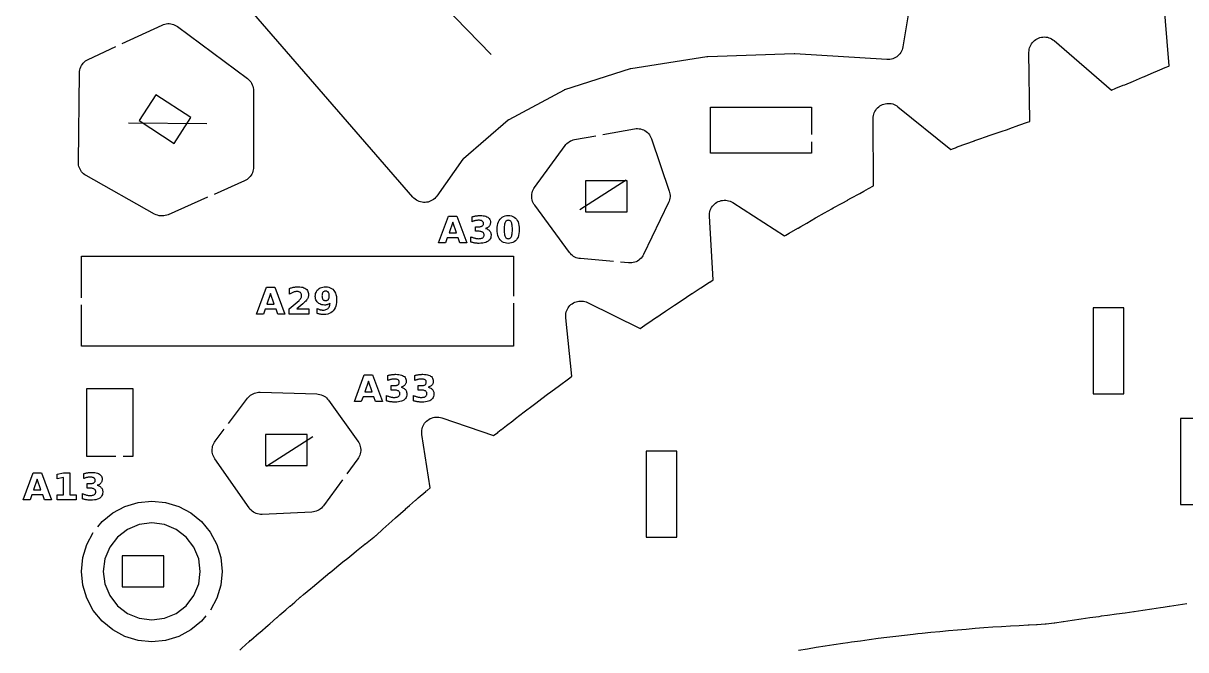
# Model space of a CAD drawing. Header units: millimetres. Extents: x 3 to 297, y 5 to 295.
# Drawn here: x 3.2 to 108.5, y 88.9 to 145.7 of the extents above; entities that cross this region are included whole.
import ezdxf

# ---------------------------------------------------------------- set-up
doc = ezdxf.new("R2010")
doc.units = ezdxf.units.MM
for name, color, linetype in [('CUT', 1, 'CONTINUOUS'), ('ENGRAVE', 5, 'CONTINUOUS'), ('SCORE', 7, 'CONTINUOUS')]:
    doc.layers.add(name, color=color, linetype=linetype)

msp = doc.modelspace()

# ---------------------------------------------------------------- linework, layer by layer
at = {"layer": 'CUT', "color": 1}
for points in [[(83.6662, 148.4837), (82.8636, 143.5411), (82.8358, 143.4108), (82.7948, 143.2821), (82.7414, 143.1581), (82.6761, 143.0399), (82.5995, 142.9286), (82.5123, 142.8255), (82.4155, 142.7313), (82.3098, 142.6472), (82.1965, 142.5738), (82.0764, 142.5118), (81.9509, 142.462), (81.8211, 142.4247), (81.6883, 142.4003), (81.5537, 142.389), (81.4205, 142.391), (73.0892, 142.9255), (73.0287, 142.9264), (65.1838, 142.6522), (65.1101, 142.6452), (58.2068, 141.56), (58.1868, 141.5561), (58.1672, 141.5507), (52.2027, 139.6538), (52.1792, 139.6451), (52.1567, 139.6343), (47.1481, 136.9338), (47.1233, 136.9187), (47.1004, 136.901), (43.0404, 133.4), (43.0174, 133.3777), (42.9973, 133.3527), (40.6206, 130.0171), (40.5361, 129.9102), (40.4399, 129.811), (40.3343, 129.722), (40.2203, 129.644), (40.099, 129.5778), (39.9717, 129.5241), (39.8396, 129.4835), (39.7041, 129.4564), (39.5666, 129.4429), (39.4285, 129.4434), (39.2911, 129.4577), (39.1558, 129.4857), (39.024, 129.5272), (38.897, 129.5816), (38.7761, 129.6486), (38.6626, 129.7273), (38.5575, 129.817), (38.4633, 129.9155), (21.8843, 149.0782)], [(22.7717, 88.8544), (22.9366, 89.0098), (22.945, 89.0177), (22.9533, 89.0253), (22.9616, 89.033), (23.6382, 89.6493), (23.6451, 89.6556), (23.7313, 89.733), (23.7444, 89.7446), (23.7572, 89.7558), (23.7702, 89.767), (24.5465, 90.4286), (24.5513, 90.4327), (24.5723, 90.4504), (24.5808, 90.4577), (25.3425, 91.1249), (25.3508, 91.1321), (25.4864, 91.2489), (26.1475, 91.8287), (26.1507, 91.8315), (26.4063, 92.0542), (26.4091, 92.0566), (26.9495, 92.5249), (27.3247, 92.851), (27.3315, 92.8568), (27.7512, 93.2167), (28.2586, 93.6517), (28.2649, 93.6571), (28.5511, 93.8994), (29.2037, 94.4524), (29.2095, 94.4574), (29.3515, 94.5763), (30.1433, 95.2398), (30.1515, 95.2466), (30.9503, 95.9053), (30.9524, 95.907), (31.1325, 96.0549), (31.1363, 96.0581), (31.7522, 96.5601), (32.112, 96.8535), (32.1179, 96.8583), (32.5521, 97.2084), (33.1059, 97.6542), (33.1114, 97.6586), (33.3532, 97.8512), (34.1113, 98.4548), (34.1161, 98.4587), (34.152, 98.487), (34.1538, 98.4884), (34.9346, 99.1022), (34.9462, 99.1116), (34.9577, 99.1211), (34.9691, 99.1307), (35.1062, 99.2497), (35.1111, 99.254), (35.1159, 99.2583), (35.1208, 99.2627), (35.7463, 99.8295), (35.7498, 99.8327), (35.9956, 100.0539), (35.9978, 100.0558), (36.5451, 100.5462), (36.5502, 100.5507), (36.8923, 100.8541), (36.8947, 100.8562), (37.3477, 101.2562), (37.3505, 101.2586), (37.8, 101.6532), (37.8038, 101.6565), (38.1484, 101.9567), (38.7115, 102.4497), (38.7195, 102.4566), (38.9491, 102.6544), (39.6384, 103.2505), (39.6459, 103.2569), (39.7497, 103.3453), (40.0134, 103.5706), (39.28, 108.4051), (39.2666, 108.5367), (39.266, 108.6709), (39.2786, 108.8045), (39.3041, 108.9363), (39.3423, 109.0649), (39.3929, 109.1892), (39.4553, 109.308), (39.529, 109.4201), (39.6133, 109.5245), (39.7074, 109.6202), (39.8104, 109.7063), (39.9212, 109.7819), (40.039, 109.8464), (40.1624, 109.899), (40.2903, 109.9394), (40.4216, 109.9671), (40.555, 109.9819), (40.6892, 109.9837), (40.8229, 109.9723), (40.9549, 109.948), (41.0821, 109.9114), (45.7785, 108.3088), (46.1484, 108.6013), (46.1537, 108.6055), (46.4759, 108.8576), (46.4778, 108.8591), (46.9489, 109.2264), (46.9541, 109.2305), (47.508, 109.658), (47.5099, 109.6594), (47.7539, 109.8471), (48.5471, 110.4566), (48.5495, 110.4584), (49.3494, 111.0702), (49.3546, 111.0742), (49.5981, 111.2585), (49.5999, 111.2599), (50.1498, 111.6747), (50.1551, 111.6786), (50.6633, 112.0581), (50.6661, 112.0602), (50.9504, 112.2713), (50.9555, 112.2751), (51.7477, 112.8577), (51.7516, 112.8605), (52.5547, 113.4466), (52.5558, 113.4474), (52.8443, 113.6575), (52.8487, 113.6607), (52.881, 113.684), (52.3157, 118.9911), (52.3081, 119.1224), (52.3133, 119.2556), (52.3315, 119.3877), (52.3623, 119.5175), (52.4056, 119.6436), (52.4609, 119.765), (52.5276, 119.8804), (52.6053, 119.9888), (52.6931, 120.0892), (52.7902, 120.1806), (52.8956, 120.2622), (53.0085, 120.3332), (53.1278, 120.3929), (53.2522, 120.4407), (53.3807, 120.4763), (53.5121, 120.4993), (53.6451, 120.5095), (53.7784, 120.5067), (53.9108, 120.491), (54.0411, 120.4626), (54.168, 120.4217), (54.2887, 120.3694), (59.0635, 118.0191), (59.6989, 118.4597), (59.7017, 118.4617), (59.7524, 118.4966), (59.7577, 118.5003), (60.5522, 119.0426), (60.558, 119.0465), (60.8761, 119.2612), (60.8776, 119.2622), (61.3558, 119.5841), (61.3582, 119.5857), (62.067, 120.0605), (62.0698, 120.0624), (62.1577, 120.121), (62.9535, 120.6518), (62.9586, 120.6552), (63.2721, 120.8623), (63.7531, 121.1797), (63.7589, 121.1835), (64.493, 121.6625), (64.5548, 121.7027), (64.5592, 121.7056), (65.3555, 122.2201), (65.3595, 122.2226), (65.6834, 122.4303), (65.3367, 128.1893), (65.3354, 128.325), (65.3477, 128.4621), (65.3738, 128.5973), (65.4131, 128.7291), (65.4655, 128.8564), (65.5304, 128.9778), (65.607, 129.0921), (65.6947, 129.1981), (65.7925, 129.2949), (65.8996, 129.3814), (66.0147, 129.4568), (66.1368, 129.5203), (66.2646, 129.5713), (66.3969, 129.6092), (66.5323, 129.6337), (66.6695, 129.6446), (66.8071, 129.6417), (66.9437, 129.625), (67.078, 129.5948), (67.2086, 129.5514), (67.3341, 129.495), (67.4518, 129.4274), (72.1494, 126.4046), (72.2488, 126.4635), (72.2505, 126.4645), (72.557, 126.6457), (72.5621, 126.6486), (73.3572, 127.1138), (73.3623, 127.1168), (73.6163, 127.2639), (73.6182, 127.2649), (74.1592, 127.5771), (74.1627, 127.5791), (74.9599, 128.0359), (74.9628, 128.0375), (75.0099, 128.0643), (75.0115, 128.0652), (75.7583, 128.4893), (75.7632, 128.4921), (76.4256, 128.8646), (76.427, 128.8654), (76.5605, 128.9403), (76.5634, 128.9419), (77.3602, 129.3862), (77.3636, 129.3881), (77.8635, 129.6649), (77.8649, 129.6656), (78.1583, 129.8277), (78.164, 129.8308), (78.959, 130.2648), (78.9643, 130.2677), (79.33, 130.4652), (79.3315, 130.466), (79.7613, 130.6975), (79.7646, 130.6992), (80.2062, 130.9355), (80.1773, 137.0457), (80.1832, 137.1785), (80.2023, 137.3119), (80.2344, 137.4428), (80.2791, 137.5699), (80.3361, 137.692), (80.4047, 137.808), (80.4844, 137.9167), (80.5743, 138.017), (80.6737, 138.1081), (80.7814, 138.189), (80.8966, 138.259), (81.018, 138.3174), (81.1446, 138.3636), (81.2751, 138.3972), (81.4083, 138.4179), (81.5429, 138.4254), (81.6775, 138.4197), (81.8109, 138.4009), (81.9419, 138.3691), (82.0691, 138.3246), (82.1913, 138.2679), (82.3075, 138.1995), (82.4148, 138.1212), (87.2012, 134.2553), (87.7723, 134.4644), (87.7865, 134.4696), (87.7887, 134.4704), (88.5719, 134.757), (88.5743, 134.7578), (89.3585, 135.043), (89.3695, 135.047), (89.3805, 135.0509), (89.3916, 135.0547), (90.0199, 135.2709), (90.1739, 135.3238), (90.1757, 135.3244), (90.9725, 135.5971), (91.7701, 135.8724), (92.3341, 136.0698), (92.5714, 136.1535), (93.3702, 136.4377), (94.1698, 136.7255), (94.3565, 136.7935), (94.2946, 143.0574), (94.3, 143.1923), (94.3191, 143.3279), (94.3515, 143.461), (94.3971, 143.5901), (94.4552, 143.7141), (94.5254, 143.8317), (94.6069, 143.9418), (94.699, 144.0431), (94.8007, 144.1348), (94.911, 144.216), (95.0289, 144.2858), (95.153, 144.3435), (95.2824, 144.3885), (95.4155, 144.4205), (95.5512, 144.4391), (95.6881, 144.444), (95.8247, 144.4354), (95.9599, 144.4132), (96.0921, 144.3776), (96.2202, 144.3291), (96.3428, 144.2681), (96.4587, 144.1952), (96.5653, 144.1123), (101.7685, 139.6323), (102.1665, 139.7927), (102.8442, 140.0693), (102.9662, 140.1191), (103.7656, 140.4492), (104.5692, 140.7854), (104.7672, 140.8686), (105.3645, 141.1203), (106.1673, 141.4636), (106.6423, 141.6681), (106.9642, 141.8073), (106.9955, 141.821), (106.4929, 148.1096)], [(12.1306, 143.8508), (15.7314, 145.5251), (15.8541, 145.575), (15.9829, 145.6133), (16.1147, 145.6388), (16.2485, 145.6513), (16.3828, 145.6507), (16.5164, 145.637), (16.648, 145.6103), (16.7764, 145.5709), (16.9004, 145.5192), (17.0187, 145.4557), (17.1287, 145.3819), (23.4679, 140.6663), (23.576, 140.5769), (23.6756, 140.4754), (23.7642, 140.3641), (23.8408, 140.2443), (23.9047, 140.1172), (23.9551, 139.9842), (23.9915, 139.8468), (24.0134, 139.7062), (24.0207, 139.5662), (24.0207, 132.6549), (24.0144, 132.5247), (23.9954, 132.394), (23.964, 132.2657), (23.9204, 132.141), (23.865, 132.021), (23.7984, 131.9069), (23.7211, 131.7998), (23.634, 131.7005), (23.5376, 131.6101), (23.4331, 131.5294), (23.3213, 131.459), (23.2049, 131.4005), (20.4409, 130.1745)], [(19.8468, 129.9109), (16.2883, 128.3325), (16.1574, 128.2823), (16.0203, 128.2455), (15.88, 128.223), (15.7382, 128.215), (15.5963, 128.2218), (15.4559, 128.2431), (15.3184, 128.2789), (15.1853, 128.3286), (15.0599, 128.3909), (8.8446, 131.8885), (8.7328, 131.9588), (8.627, 132.0407), (8.5296, 132.1325), (8.4416, 132.2334), (8.3638, 132.3423), (8.297, 132.4582), (8.2418, 132.5801), (8.1987, 132.7068), (8.1681, 132.8371), (8.1503, 132.9698), (8.1456, 133.1017), (8.2492, 141.1884), (8.258, 141.3265), (8.2812, 141.4648), (8.3183, 141.6001), (8.369, 141.7309), (8.4328, 141.8559), (8.509, 141.9737), (8.5968, 142.0831), (8.6953, 142.183), (8.8035, 142.2723), (8.9202, 142.3502), (9.0425, 142.4148), (11.5412, 143.5767)], [(74.575, 134.95), (74.575, 133.925), (65.425, 133.925), (65.425, 138.075), (74.575, 138.075), (74.575, 135.6)], [(55.6691, 135.6011), (58.5448, 136.1203), (58.6815, 136.1379), (58.8211, 136.1415), (58.9604, 136.131), (59.0979, 136.1064), (59.2322, 136.0679), (59.3619, 136.0161), (59.4857, 135.9513), (59.6023, 135.8743), (59.7105, 135.7859), (59.8091, 135.687), (59.8972, 135.5786), (59.9738, 135.4617), (60.0382, 135.3378), (60.089, 135.2097), (61.6933, 130.4718), (61.7293, 130.3458), (61.7533, 130.215), (61.7645, 130.0826), (61.7629, 129.9497), (61.7485, 129.8176), (61.7214, 129.6874), (61.6819, 129.5606), (61.631, 129.4397), (59.375, 124.7339), (59.3096, 124.6136), (59.2314, 124.4989), (59.142, 124.3926), (59.0424, 124.296), (58.9335, 124.2098), (58.8165, 124.1351), (58.6925, 124.0726), (58.5629, 124.0229), (58.4289, 123.9865), (58.292, 123.9638), (58.1534, 123.955), (58.0166, 123.9602), (57.2862, 124.0248)], [(56.6388, 124.0822), (53.6381, 124.3478), (53.5114, 124.365), (53.3853, 124.3945), (53.2624, 124.4357), (53.144, 124.4884), (53.0311, 124.5519), (52.9247, 124.6258), (52.8256, 124.7093), (52.7349, 124.8019), (52.6544, 124.9011), (49.501, 129.1885), (49.4283, 129.2983), (49.3656, 129.4162), (49.3147, 129.5396), (49.276, 129.6674), (49.2498, 129.7983), (49.2365, 129.9311), (49.2361, 130.0646), (49.2487, 130.1975), (49.2741, 130.3286), (49.3121, 130.4566), (49.3623, 130.5803), (49.4243, 130.6985), (49.4965, 130.8087), (52.25, 134.5971), (52.331, 134.6981), (52.4225, 134.7921), (52.5226, 134.877), (52.6303, 134.952), (52.7446, 135.0163), (52.8646, 135.0695), (52.9891, 135.111), (53.1152, 135.1401), (55.0294, 135.4857)], [(8.425, 120.8), (8.425, 124.575), (47.575, 124.575), (47.575, 120.95)], [(47.575, 120.3), (47.575, 116.425), (8.425, 116.425), (8.425, 120.15)], [(11.55, 106.425), (8.925, 106.425), (8.925, 112.575), (13.075, 112.575), (13.075, 106.425), (12.2, 106.425)], [(21.7551, 109.4126), (23.4779, 111.6919), (23.5606, 111.7911), (23.6537, 111.8833), (23.7551, 111.9662), (23.8639, 112.0391), (23.9792, 112.1013), (24.0999, 112.1522), (24.2249, 112.1915), (24.353, 112.2186), (24.4832, 112.2335), (24.6123, 112.2358), (29.7495, 112.0848), (29.8876, 112.0736), (30.0257, 112.0481), (30.1606, 112.0086), (30.2907, 111.9556), (30.4147, 111.8895), (30.5313, 111.8112), (30.6393, 111.7213), (30.7376, 111.621), (30.8239, 111.5126), (33.4808, 107.8026), (33.5518, 107.6927), (33.6127, 107.5749), (33.6619, 107.4517), (33.699, 107.3244), (33.7237, 107.1941), (33.7357, 107.062), (33.735, 106.9294), (33.7215, 106.7974), (33.6953, 106.6674), (33.6567, 106.5405), (33.6061, 106.4179), (33.5439, 106.3008), (33.4717, 106.1917), (32.4749, 104.8329)], [(32.0904, 104.3088), (30.3533, 101.9408), (30.2687, 101.8367), (30.1729, 101.7401), (30.068, 101.6535), (29.9551, 101.5776), (29.8353, 101.5133), (29.7097, 101.4611), (29.5795, 101.4216), (29.4461, 101.3952), (29.3126, 101.3822), (24.8033, 101.1687), (24.6664, 101.1691), (24.5283, 101.1836), (24.3924, 101.2118), (24.26, 101.2537), (24.1325, 101.3087), (24.0112, 101.3762), (23.8974, 101.4557), (23.7921, 101.5462), (23.6965, 101.6469), (23.6127, 101.7552), (20.5164, 106.2039), (20.4469, 106.3148), (20.3876, 106.4336), (20.34, 106.5575), (20.3046, 106.6854), (20.2817, 106.8161), (20.2715, 106.9485), (20.2741, 107.0812), (20.2895, 107.213), (20.3175, 107.3427), (20.3579, 107.4691), (20.4103, 107.5911), (20.4742, 107.7074), (20.548, 107.8155), (21.3632, 108.8941)], [(9.898, 100.028), (10.2919, 100.5081), (11.258, 101.3009), (12.3603, 101.8901), (13.5562, 102.2529), (14.8, 102.3754), (16.0438, 102.2529), (17.2397, 101.8901), (18.342, 101.3009), (19.3081, 100.5081), (20.1009, 99.542), (20.6901, 98.4397), (21.0529, 97.2438), (21.1754, 96), (21.0529, 94.7562), (20.6901, 93.5603), (20.1125, 92.4797)], [(19.7042, 91.9746), (19.3081, 91.4919), (18.342, 90.6991), (17.2397, 90.1099), (16.0438, 89.7471), (14.8, 89.6246), (13.5562, 89.7471), (12.3603, 90.1099), (11.258, 90.6991), (10.2919, 91.4919), (9.4991, 92.458), (8.9099, 93.5603), (8.5471, 94.7562), (8.4246, 96), (8.5471, 97.2438), (8.9099, 98.4397), (9.4891, 99.5233)], [(108.6119, 93.0693), (107.8143, 92.9419), (107.0215, 92.8137), (107.0116, 92.8121), (106.4517, 92.7259), (106.2196, 92.6901), (106.2111, 92.6888), (105.4123, 92.5711), (104.6121, 92.4523), (103.8201, 92.3341), (103.8107, 92.3327), (103.0204, 92.2205), (103.0101, 92.2191), (102.2143, 92.1124), (101.4119, 92.0022), (101.4102, 92.0019), (100.8497, 91.9257), (100.6105, 91.8932), (99.8193, 91.7857), (99.8096, 91.7844), (99.018, 91.664), (98.2144, 91.5377), (98.2115, 91.5372), (97.4228, 91.4149), (97.415, 91.4137), (97.4071, 91.4125), (97.3992, 91.4114), (96.6457, 91.3037), (96.6214, 91.3005), (96.597, 91.2974), (96.5726, 91.2946), (95.843, 91.2175), (95.8187, 91.2152), (95.7943, 91.2131), (95.7699, 91.2112), (95.0242, 91.1599), (95.011, 91.159), (94.9978, 91.1582), (94.9846, 91.1575), (94.3223, 91.1251), (94.2086, 91.1195), (93.4089, 91.0774), (92.611, 91.0323), (91.81, 90.983), (91.0146, 90.9308), (90.2119, 90.8722), (89.4109, 90.8098), (88.6112, 90.7444), (87.8123, 90.676), (87.0131, 90.604), (86.2121, 90.5279), (85.4124, 90.4488), (84.6126, 90.3667), (84.2253, 90.3254), (83.8129, 90.2815), (83.015, 90.1935), (82.2166, 90.1012), (81.4169, 90.004), (80.6162, 89.9018), (79.815, 89.7953), (79.0153, 89.6859), (78.2158, 89.5734), (77.8871, 89.5258), (77.4173, 89.4576), (76.6161, 89.3374), (75.8164, 89.2143), (75.0167, 89.088), (74.2176, 88.9587), (73.4179, 88.8258)]]:
    msp.add_lwpolyline(points, dxfattribs=at)
for points in [[(15.1766, 139.2043), (13.6506, 136.8686), (16.8234, 134.7957), (18.3494, 137.1314), (15.1766, 139.2043)], [(57.895, 128.605), (57.895, 131.395), (54.105, 131.395), (54.105, 128.605), (57.895, 128.605)], [(100.105, 119.895), (100.105, 112.105), (102.895, 112.105), (102.895, 119.895), (100.105, 119.895)], [(108.0364, 109.847), (108.0364, 102.057), (110.8264, 102.057), (110.8264, 109.847), (108.0364, 109.847)], [(25.105, 108.395), (25.105, 105.605), (28.895, 105.605), (28.895, 108.395), (25.105, 108.395)], [(59.605, 106.895), (59.605, 99.105), (62.395, 99.105), (62.395, 106.895), (59.605, 106.895)], [(15.895, 94.605), (15.895, 97.395), (12.105, 97.395), (12.105, 94.605), (15.895, 94.605)]]:
    msp.add_lwpolyline(points, close=True, dxfattribs=at)
at = {"layer": 'ENGRAVE', "color": 5}
for points in [[(40.7968, 125.781), (41.6969, 128.211), (42.444, 128.211), (43.344, 125.781), (42.7141, 125.781), (42.5612, 126.2237), (41.5813, 126.2237), (41.4267, 125.781), (40.7968, 125.781)], [(41.7376, 126.6745), (42.4033, 126.6745), (42.0712, 127.6413), (41.7376, 126.6745)], [(45.125, 127.0675), (45.1971, 127.0385), (45.2626, 127.0043), (45.3216, 126.965), (45.374, 126.9204), (45.4199, 126.8707), (45.4589, 126.8159), (45.4909, 126.7565), (45.5157, 126.6922), (45.5335, 126.6233), (45.5441, 126.5496), (45.5477, 126.4711), (45.54, 126.3555), (45.5169, 126.2495), (45.4785, 126.1531), (45.4247, 126.0664), (45.3555, 125.9893), (45.271, 125.9218), (45.1717, 125.8643), (45.0583, 125.8173), (44.9308, 125.7808), (44.7892, 125.7547), (44.6335, 125.739), (44.4637, 125.7338), (44.4013, 125.7346), (44.3388, 125.7371), (44.2763, 125.7413), (44.2138, 125.7472), (44.1512, 125.7547), (44.0885, 125.7639), (44.026, 125.7748), (43.9637, 125.7873), (43.9016, 125.8015), (43.8397, 125.8174), (43.778, 125.835), (43.7166, 125.8542), (43.7166, 126.3376), (43.7751, 126.3095), (43.8335, 126.2838), (43.8918, 126.2605), (43.9499, 126.2396), (44.0079, 126.2211), (44.0657, 126.205), (44.1234, 126.1913), (44.1807, 126.1801), (44.2377, 126.1714), (44.2943, 126.1652), (44.3507, 126.1615), (44.4067, 126.1602), (44.4865, 126.1626), (44.5598, 126.1698), (44.6267, 126.1818), (44.687, 126.1986), (44.7409, 126.2201), (44.7884, 126.2465), (44.8289, 126.2773), (44.8621, 126.3123), (44.8879, 126.3515), (44.9063, 126.3948), (44.9174, 126.4423), (44.921, 126.4939), (44.9173, 126.547), (44.9059, 126.5956), (44.8871, 126.6398), (44.8606, 126.6794), (44.8267, 126.7146), (44.7851, 126.7454), (44.7362, 126.7715), (44.6802, 126.7928), (44.6169, 126.8094), (44.5464, 126.8213), (44.4688, 126.8284), (44.3839, 126.8308), (44.1333, 126.8308), (44.1333, 127.2344), (44.397, 127.2344), (44.4723, 127.2365), (44.5409, 127.2427), (44.6028, 127.253), (44.6581, 127.2674), (44.7067, 127.2859), (44.7485, 127.3085), (44.7838, 127.3353), (44.8127, 127.3665), (44.8352, 127.4019), (44.8512, 127.4416), (44.8609, 127.4856), (44.8641, 127.5339), (44.861, 127.5788), (44.8516, 127.6202), (44.836, 127.658), (44.8142, 127.6923), (44.7861, 127.7231), (44.7518, 127.7504), (44.7118, 127.7738), (44.6666, 127.7929), (44.6163, 127.8078), (44.5608, 127.8184), (44.5002, 127.8248), (44.4344, 127.8269), (44.3838, 127.8259), (44.3331, 127.8231), (44.2822, 127.8183), (44.2311, 127.8117), (44.1799, 127.8032), (44.1284, 127.7927), (44.0769, 127.7804), (44.0255, 127.7663), (43.9742, 127.7504), (43.923, 127.7327), (43.8718, 127.7131), (43.8208, 127.6918), (43.8208, 128.1508), (43.8825, 128.1674), (43.9441, 128.1826), (44.0055, 128.1964), (44.0667, 128.2087), (44.1278, 128.2195), (44.1886, 128.2289), (44.2492, 128.2369), (44.3094, 128.2434), (44.3693, 128.2484), (44.4288, 128.2521), (44.4879, 128.2542), (44.5467, 128.255), (44.698, 128.2506), (44.836, 128.2377), (44.9607, 128.2161), (45.0722, 128.1859), (45.1705, 128.147), (45.2555, 128.0995), (45.3274, 128.0433), (45.3862, 127.9784), (45.4319, 127.9048), (45.4646, 127.8225), (45.4842, 127.7314), (45.4907, 127.6316), (45.4876, 127.5627), (45.4782, 127.498), (45.4626, 127.4377), (45.4408, 127.3817), (45.4127, 127.3299), (45.3784, 127.2825), (45.338, 127.2394), (45.2916, 127.2008), (45.2392, 127.1667), (45.1809, 127.1371), (45.1166, 127.1119), (45.0464, 127.0912), (45.125, 127.0675)], [(48.041, 126.4587), (47.9904, 126.3111), (47.9253, 126.1787), (47.8457, 126.0618), (47.7529, 125.9615), (47.6479, 125.8796), (47.5308, 125.8158), (47.4016, 125.7702), (47.2602, 125.7429), (47.1068, 125.7338), (46.9528, 125.7429), (46.8111, 125.7702), (46.6816, 125.8158), (46.5643, 125.8796), (46.4591, 125.9615), (46.3662, 126.0618), (46.2867, 126.1787), (46.2216, 126.3111), (46.1709, 126.4587), (46.1347, 126.6217), (46.113, 126.7999), (46.1058, 126.9936), (46.113, 127.1877), (46.1347, 127.3664), (46.1709, 127.5297), (46.2216, 127.6775), (46.2867, 127.81), (46.3662, 127.927), (46.4591, 128.0272), (46.5643, 128.1092), (46.6816, 128.173), (46.8111, 128.2185), (46.9528, 128.2458), (47.1068, 128.255), (47.2602, 128.2458), (47.4016, 128.2185), (47.5308, 128.173), (47.6479, 128.1092), (47.7529, 128.0272), (47.8457, 127.927), (47.9253, 127.81), (47.9904, 127.6775), (48.041, 127.5297), (48.0772, 127.3664), (48.0989, 127.1877), (48.1061, 126.9936), (48.0989, 126.7999), (48.0772, 126.6217), (48.041, 126.4587)], [(47.4581, 127.3868), (47.4415, 127.4864), (47.4202, 127.5709), (47.3941, 127.6405), (47.3623, 127.6975), (47.3242, 127.7441), (47.2795, 127.7803), (47.2284, 127.8062), (47.1708, 127.8217), (47.1068, 127.8269), (47.0427, 127.8217), (46.9851, 127.8062), (46.9339, 127.7803), (46.8891, 127.7441), (46.8507, 127.6975), (46.8187, 127.6405), (46.7923, 127.5709), (46.7708, 127.4864), (46.754, 127.3868), (46.742, 127.2723), (46.7348, 127.1429), (46.7324, 126.9984), (46.7348, 126.8525), (46.742, 126.7216), (46.754, 126.6058), (46.7708, 126.5051), (46.7923, 126.4195), (46.8187, 126.349), (46.8507, 126.2913), (46.8891, 126.2441), (46.9339, 126.2074), (46.9851, 126.1812), (47.0427, 126.1655), (47.1068, 126.1602), (47.1704, 126.1655), (47.2276, 126.1812), (47.2785, 126.2074), (47.3231, 126.2441), (47.3613, 126.2913), (47.3932, 126.349), (47.4196, 126.4195), (47.4412, 126.5051), (47.4579, 126.6058), (47.4699, 126.7216), (47.4771, 126.8525), (47.4795, 126.9984), (47.4771, 127.1429), (47.47, 127.2723), (47.4581, 127.3868)], [(24.2987, 119.325), (25.1988, 121.755), (25.9459, 121.755), (26.8459, 119.325), (26.216, 119.325), (26.0631, 119.7677), (25.0832, 119.7677), (24.9286, 119.325), (24.2987, 119.325)], [(25.2395, 120.2186), (25.9052, 120.2186), (25.5731, 121.1854), (25.2395, 120.2186)], [(29.0252, 119.325), (27.2592, 119.325), (27.2592, 119.7856), (28.1463, 120.5685), (28.1841, 120.6042), (28.2186, 120.6396), (28.2496, 120.6747), (28.2772, 120.7095), (28.3013, 120.7441), (28.322, 120.7785), (28.3394, 120.8129), (28.3537, 120.8477), (28.3648, 120.883), (28.3727, 120.9188), (28.3774, 120.955), (28.379, 120.9917), (28.3758, 121.0468), (28.3663, 121.0982), (28.3503, 121.1459), (28.328, 121.1899), (28.2993, 121.2302), (28.2643, 121.2667), (28.2239, 121.2986), (28.1794, 121.3246), (28.1306, 121.3449), (28.0776, 121.3593), (28.0205, 121.368), (27.9591, 121.3709), (27.9095, 121.3692), (27.8584, 121.3639), (27.8057, 121.3552), (27.7515, 121.343), (27.6957, 121.3274), (27.6384, 121.3082), (27.5797, 121.2857), (27.5196, 121.2597), (27.4582, 121.2303), (27.3954, 121.1976), (27.3312, 121.1614), (27.2657, 121.1219), (27.2657, 121.6557), (27.3361, 121.6781), (27.4062, 121.6987), (27.4761, 121.7174), (27.5457, 121.7342), (27.615, 121.7492), (27.684, 121.7623), (27.7527, 121.7735), (27.8209, 121.7827), (27.8887, 121.7898), (27.956, 121.7949), (28.0229, 121.7979), (28.0893, 121.799), (28.2293, 121.7936), (28.3585, 121.7776), (28.4769, 121.7509), (28.5844, 121.7136), (28.6812, 121.6656), (28.7672, 121.6069), (28.841, 121.5387), (28.9015, 121.462), (28.9485, 121.377), (28.982, 121.2836), (29.0022, 121.1817), (29.0089, 121.0714), (29.006, 121.006), (28.9975, 120.942), (28.9833, 120.8796), (28.9633, 120.8186), (28.9377, 120.7591), (28.9063, 120.7011), (28.8659, 120.6407), (28.8129, 120.5737), (28.7472, 120.5003), (28.6691, 120.4205), (28.5783, 120.3341), (28.475, 120.2413), (27.9558, 119.7856), (29.0252, 119.7856), (29.0252, 119.325)], [(29.8314, 119.8056), (29.8802, 119.7852), (29.9284, 119.7667), (29.9757, 119.7502), (30.0224, 119.7356), (30.0683, 119.7229), (30.1138, 119.7123), (30.1591, 119.7035), (30.2042, 119.6967), (30.2492, 119.6918), (30.2939, 119.6889), (30.3385, 119.688), (30.4284, 119.6923), (30.5114, 119.7052), (30.5875, 119.7268), (30.6568, 119.757), (30.7192, 119.7959), (30.7747, 119.8434), (30.8232, 119.8994), (30.8646, 119.9637), (30.8988, 120.0365), (30.9259, 120.1176), (30.9458, 120.207), (30.9586, 120.3048), (30.9213, 120.2788), (30.8832, 120.2551), (30.8443, 120.2336), (30.8045, 120.2144), (30.764, 120.1974), (30.7226, 120.1827), (30.6803, 120.1703), (30.6367, 120.1601), (30.592, 120.1522), (30.5461, 120.1466), (30.4991, 120.1432), (30.4508, 120.1421), (30.3306, 120.1481), (30.2183, 120.1662), (30.1141, 120.1964), (30.0179, 120.2386), (29.9296, 120.2929), (29.8494, 120.3593), (29.7795, 120.4356), (29.7224, 120.5195), (29.6779, 120.611), (29.6461, 120.7102), (29.6271, 120.817), (29.6207, 120.9314), (29.6278, 121.0579), (29.649, 121.1756), (29.6844, 121.2846), (29.7339, 121.385), (29.7976, 121.4767), (29.8755, 121.5597), (29.9652, 121.6318), (30.0645, 121.6908), (30.1735, 121.7367), (30.2921, 121.7695), (30.4204, 121.7891), (30.5582, 121.7957), (30.7107, 121.7868), (30.8512, 121.7601), (30.9798, 121.7155), (31.0964, 121.6532), (31.2011, 121.573), (31.2939, 121.4751), (31.3735, 121.3608), (31.4386, 121.2318), (31.4892, 121.0881), (31.5254, 120.9296), (31.5471, 120.7564), (31.5543, 120.5685), (31.5459, 120.3749), (31.5205, 120.1957), (31.4782, 120.0308), (31.4191, 119.8802), (31.343, 119.7439), (31.25, 119.622), (31.1422, 119.5169), (31.0219, 119.4308), (30.889, 119.3639), (30.7436, 119.316), (30.5856, 119.2874), (30.415, 119.2778), (30.3584, 119.2785), (30.3027, 119.2806), (30.2478, 119.2841), (30.1937, 119.289), (30.1403, 119.2953), (30.0879, 119.303), (30.036, 119.3121), (29.9844, 119.3226), (29.9332, 119.3346), (29.8824, 119.3479), (29.832, 119.3626), (29.7819, 119.3787), (29.7819, 119.8279), (29.8314, 119.8056)], [(30.6555, 120.5608), (30.699, 120.5756), (30.738, 120.5963), (30.7724, 120.623), (30.8024, 120.6556), (30.8277, 120.6941), (30.8485, 120.7385), (30.8646, 120.7888), (30.8762, 120.8451), (30.8831, 120.9073), (30.8854, 120.9754), (30.8831, 121.043), (30.8762, 121.1049), (30.8646, 121.1609), (30.8485, 121.2112), (30.8277, 121.2557), (30.8024, 121.2944), (30.7724, 121.3272), (30.738, 121.3541), (30.699, 121.375), (30.6555, 121.3899), (30.6075, 121.3988), (30.555, 121.4018), (30.5024, 121.3988), (30.4544, 121.3899), (30.4109, 121.375), (30.372, 121.3541), (30.3375, 121.3272), (30.3076, 121.2944), (30.2822, 121.2557), (30.2615, 121.2112), (30.2453, 121.1609), (30.2338, 121.1049), (30.2269, 121.043), (30.2246, 120.9754), (30.2269, 120.9073), (30.2338, 120.8451), (30.2453, 120.7888), (30.2615, 120.7385), (30.2822, 120.6941), (30.3076, 120.6556), (30.3375, 120.623), (30.372, 120.5963), (30.4109, 120.5756), (30.4544, 120.5608), (30.5024, 120.5519), (30.555, 120.549), (30.6075, 120.5519), (30.6555, 120.5608)], [(33.1591, 111.3893), (34.0591, 113.8193), (34.8062, 113.8193), (35.7063, 111.3893), (35.0764, 111.3893), (34.9234, 111.832), (33.9436, 111.832), (33.7889, 111.3893), (33.1591, 111.3893)], [(37.4873, 112.6757), (37.5593, 112.6468), (37.6249, 112.6126), (37.6839, 112.5732), (37.7363, 112.5287), (37.7821, 112.4789), (37.8212, 112.4242), (37.8531, 112.3647), (37.878, 112.3005), (37.8957, 112.2315), (37.9064, 112.1578), (37.9099, 112.0794), (37.9022, 111.9637), (37.8792, 111.8577), (37.8407, 111.7614), (37.7869, 111.6746), (37.7178, 111.5975), (37.6332, 111.53), (37.5339, 111.4726), (37.4205, 111.4256), (37.293, 111.3891), (37.1514, 111.3629), (36.9957, 111.3473), (36.8259, 111.3421), (36.7635, 111.3429), (36.7011, 111.3454), (36.6385, 111.3496), (36.576, 111.3554), (36.5134, 111.363), (36.4508, 111.3722), (36.3882, 111.383), (36.3259, 111.3956), (36.2638, 111.4098), (36.2019, 111.4257), (36.1403, 111.4433), (36.0789, 111.4625), (36.0789, 111.9459), (36.1374, 111.9178), (36.1958, 111.8921), (36.254, 111.8688), (36.3121, 111.8479), (36.3701, 111.8294), (36.428, 111.8132), (36.4856, 111.7996), (36.5429, 111.7884), (36.5999, 111.7797), (36.6566, 111.7735), (36.7129, 111.7697), (36.769, 111.7685), (36.8487, 111.7709), (36.922, 111.7781), (36.9889, 111.7901), (37.0493, 111.8068), (37.1032, 111.8284), (37.1506, 111.8548), (37.1912, 111.8856), (37.2243, 111.9206), (37.2501, 111.9597), (37.2685, 112.003), (37.2796, 112.0505), (37.2833, 112.1021), (37.2795, 112.1552), (37.2682, 112.2039), (37.2493, 112.248), (37.2229, 112.2877), (37.1889, 112.3229), (37.1474, 112.3536), (37.0985, 112.3797), (37.0424, 112.4011), (36.9791, 112.4177), (36.9087, 112.4296), (36.831, 112.4367), (36.7462, 112.4391), (36.4955, 112.4391), (36.4955, 112.8427), (36.7592, 112.8427), (36.8345, 112.8448), (36.9031, 112.8509), (36.9651, 112.8612), (37.0203, 112.8756), (37.0689, 112.8941), (37.1108, 112.9168), (37.1461, 112.9436), (37.175, 112.9747), (37.1974, 113.0101), (37.2135, 113.0499), (37.2231, 113.0939), (37.2263, 113.1422), (37.2232, 113.1871), (37.2138, 113.2284), (37.1982, 113.2663), (37.1764, 113.3006), (37.1483, 113.3314), (37.114, 113.3587), (37.074, 113.382), (37.0288, 113.4012), (36.9785, 113.416), (36.923, 113.4267), (36.8624, 113.433), (36.7966, 113.4352), (36.7461, 113.4342), (36.6954, 113.4314), (36.6444, 113.4266), (36.5934, 113.42), (36.5421, 113.4114), (36.4906, 113.401), (36.4391, 113.3887), (36.3877, 113.3746), (36.3364, 113.3587), (36.2852, 113.3409), (36.2341, 113.3214), (36.183, 113.3001), (36.183, 113.759), (36.2448, 113.7757), (36.3064, 113.7909), (36.3678, 113.8046), (36.429, 113.8169), (36.49, 113.8278), (36.5509, 113.8372), (36.6114, 113.8451), (36.6717, 113.8516), (36.7315, 113.8567), (36.791, 113.8603), (36.8502, 113.8625), (36.9089, 113.8632), (37.0602, 113.8589), (37.1982, 113.8459), (37.323, 113.8244), (37.4345, 113.7941), (37.5327, 113.7553), (37.6178, 113.7078), (37.6896, 113.6516), (37.7484, 113.5867), (37.7941, 113.5131), (37.8268, 113.4307), (37.8464, 113.3396), (37.8529, 113.2398), (37.8498, 113.1709), (37.8405, 113.1063), (37.8249, 113.046), (37.803, 112.9899), (37.775, 112.9382), (37.7406, 112.8907), (37.7002, 112.8477), (37.6538, 112.8091), (37.6015, 112.775), (37.5432, 112.7453), (37.4789, 112.7202), (37.4086, 112.6995), (37.4873, 112.6757)], [(40.012, 112.6468), (40.0775, 112.6126), (40.1365, 112.5732), (40.1889, 112.5287), (40.2348, 112.4789), (40.2739, 112.4242), (40.3058, 112.3647), (40.3306, 112.3005), (40.3484, 112.2315), (40.359, 112.1578), (40.3626, 112.0794), (40.3549, 111.9637), (40.3318, 111.8577), (40.2934, 111.7614), (40.2396, 111.6746), (40.1704, 111.5975), (40.0859, 111.53), (39.9866, 111.4726), (39.8732, 111.4256), (39.7457, 111.3891), (39.6041, 111.3629), (39.4484, 111.3473), (39.2786, 111.3421), (39.2162, 111.3429), (39.1537, 111.3454), (39.0912, 111.3496), (39.0287, 111.3554), (38.9661, 111.363), (38.9034, 111.3722), (38.8409, 111.383), (38.7786, 111.3956), (38.7165, 111.4098), (38.6546, 111.4257), (38.5929, 111.4433), (38.5315, 111.4625), (38.5315, 111.9459), (38.5901, 111.9178), (38.6484, 111.8921), (38.7067, 111.8688), (38.7648, 111.8479), (38.8228, 111.8294), (38.8806, 111.8132), (38.9383, 111.7996), (38.9956, 111.7884), (39.0526, 111.7797), (39.1092, 111.7735), (39.1656, 111.7697), (39.2216, 111.7685), (39.3014, 111.7709), (39.3747, 111.7781), (39.4416, 111.7901), (39.5019, 111.8068), (39.5559, 111.8284), (39.6033, 111.8548), (39.6438, 111.8856), (39.677, 111.9206), (39.7028, 111.9597), (39.7212, 112.003), (39.7323, 112.0505), (39.736, 112.1021), (39.7322, 112.1552), (39.7209, 112.2039), (39.702, 112.248), (39.6755, 112.2877), (39.6416, 112.3229), (39.6, 112.3536), (39.5512, 112.3797), (39.4951, 112.4011), (39.4318, 112.4177), (39.3613, 112.4296), (39.2837, 112.4367), (39.1988, 112.4391), (38.9482, 112.4391), (38.9482, 112.8427), (39.2119, 112.8427), (39.2872, 112.8448), (39.3558, 112.8509), (39.4178, 112.8612), (39.473, 112.8756), (39.5216, 112.8941), (39.5634, 112.9168), (39.5987, 112.9436), (39.6276, 112.9747), (39.6501, 113.0101), (39.6661, 113.0499), (39.6758, 113.0939), (39.679, 113.1422), (39.6759, 113.1871), (39.6665, 113.2284), (39.6509, 113.2663), (39.6291, 113.3006), (39.601, 113.3314), (39.5667, 113.3587), (39.5267, 113.382), (39.4815, 113.4012), (39.4312, 113.416), (39.3757, 113.4267), (39.3151, 113.433), (39.2493, 113.4352), (39.1988, 113.4342), (39.148, 113.4314), (39.0971, 113.4266), (39.046, 113.42), (38.9948, 113.4114), (38.9433, 113.401), (38.8918, 113.3887), (38.8404, 113.3746), (38.7891, 113.3587), (38.7379, 113.3409), (38.6867, 113.3214), (38.6357, 113.3001), (38.6357, 113.759), (38.6974, 113.7757), (38.759, 113.7909), (38.8204, 113.8046), (38.8816, 113.8169), (38.9427, 113.8278), (39.0035, 113.8372), (39.0641, 113.8451), (39.1243, 113.8516), (39.1842, 113.8567), (39.2437, 113.8603), (39.3028, 113.8625), (39.3616, 113.8632), (39.5129, 113.8589), (39.6509, 113.8459), (39.7756, 113.8244), (39.8871, 113.7941), (39.9854, 113.7553), (40.0704, 113.7078), (40.1423, 113.6516), (40.2011, 113.5867), (40.2468, 113.5131), (40.2795, 113.4307), (40.2991, 113.3396), (40.3056, 113.2398), (40.3025, 113.1709), (40.2931, 113.1063), (40.2775, 113.046), (40.2557, 112.9899), (40.2276, 112.9382), (40.1933, 112.8907), (40.1529, 112.8477), (40.1065, 112.8091), (40.0541, 112.775), (39.9958, 112.7453), (39.9315, 112.7202), (39.8613, 112.6995), (39.9399, 112.6757), (40.012, 112.6468)], [(34.0998, 112.2828), (34.7655, 112.2828), (34.4335, 113.2496), (34.0998, 112.2828)], [(3.1525, 102.4976), (4.0525, 104.9276), (4.7996, 104.9276), (5.6997, 102.4976), (5.0698, 102.4976), (4.9168, 102.9403), (3.937, 102.9403), (3.7823, 102.4976), (3.1525, 102.4976)], [(4.0932, 103.3912), (4.7589, 103.3912), (4.4269, 104.358), (4.0932, 103.3912)], [(6.7933, 104.5012), (6.2252, 104.384), (6.2252, 104.8105), (6.79, 104.9276), (7.3857, 104.9276), (7.3857, 102.9306), (7.9391, 102.9306), (7.9391, 102.4976), (6.2399, 102.4976), (6.2399, 102.9306), (6.7933, 102.9306), (6.7933, 104.5012)], [(9.9333, 103.7841), (10.0054, 103.7551), (10.0709, 103.721), (10.1299, 103.6816), (10.1823, 103.6371), (10.2282, 103.5873), (10.2672, 103.5326), (10.2992, 103.4731), (10.324, 103.4089), (10.3418, 103.3399), (10.3524, 103.2662), (10.356, 103.1877), (10.3483, 103.0721), (10.3252, 102.9661), (10.2868, 102.8697), (10.233, 102.783), (10.1638, 102.7059), (10.0793, 102.6384), (9.98, 102.581), (9.8666, 102.534), (9.7391, 102.4974), (9.5975, 102.4713), (9.4418, 102.4557), (9.272, 102.4504), (9.2096, 102.4513), (9.1471, 102.4538), (9.0846, 102.458), (9.0221, 102.4638), (8.9595, 102.4713), (8.8968, 102.4805), (8.8343, 102.4914), (8.772, 102.504), (8.7099, 102.5182), (8.648, 102.5341), (8.5863, 102.5516), (8.5249, 102.5709), (8.5249, 103.0543), (8.5834, 103.0262), (8.6418, 103.0005), (8.7001, 102.9772), (8.7582, 102.9563), (8.8162, 102.9377), (8.874, 102.9216), (8.9317, 102.9079), (8.989, 102.8968), (9.046, 102.8881), (9.1026, 102.8818), (9.159, 102.8781), (9.215, 102.8769), (9.2948, 102.8793), (9.3681, 102.8864), (9.435, 102.8984), (9.4953, 102.9152), (9.5492, 102.9368), (9.5967, 102.9631), (9.6372, 102.994), (9.6704, 103.029), (9.6962, 103.0681), (9.7146, 103.1114), (9.7257, 103.1589), (9.7293, 103.2105), (9.7256, 103.2636), (9.7142, 103.3122), (9.6954, 103.3564), (9.6689, 103.3961), (9.635, 103.4313), (9.5934, 103.462), (9.5445, 103.4881), (9.4885, 103.5095), (9.4252, 103.5261), (9.3547, 103.5379), (9.2771, 103.5451), (9.1922, 103.5474), (8.9416, 103.5474), (8.9416, 103.9511), (9.2053, 103.9511), (9.2806, 103.9531), (9.3492, 103.9593), (9.4111, 103.9696), (9.4664, 103.984), (9.515, 104.0025), (9.5568, 104.0251), (9.5921, 104.052), (9.621, 104.0831), (9.6435, 104.1185), (9.6595, 104.1582), (9.6692, 104.2023), (9.6724, 104.2506), (9.6693, 104.2955), (9.6599, 104.3368), (9.6443, 104.3747), (9.6225, 104.409), (9.5944, 104.4398), (9.5601, 104.467), (9.5201, 104.4904), (9.4749, 104.5095), (9.4246, 104.5244), (9.3691, 104.535), (9.3085, 104.5414), (9.2427, 104.5435), (9.1921, 104.5426), (9.1414, 104.5397), (9.0905, 104.535), (9.0394, 104.5283), (8.9882, 104.5198), (8.9367, 104.5093), (8.8852, 104.4971), (8.8338, 104.4829), (8.7825, 104.467), (8.7313, 104.4493), (8.6801, 104.4298), (8.6291, 104.4084), (8.6291, 104.8674), (8.6908, 104.8841), (8.7524, 104.8993), (8.8138, 104.913), (8.875, 104.9253), (8.9361, 104.9361), (8.9969, 104.9455), (9.0575, 104.9535), (9.1177, 104.96), (9.1776, 104.9651), (9.2371, 104.9687), (9.2962, 104.9709), (9.355, 104.9716), (9.5063, 104.9673), (9.6443, 104.9543), (9.769, 104.9327), (9.8805, 104.9025), (9.9788, 104.8636), (10.0638, 104.8162), (10.1357, 104.76), (10.1945, 104.6951), (10.2402, 104.6214), (10.2729, 104.5391), (10.2925, 104.448), (10.299, 104.3482), (10.2959, 104.2793), (10.2865, 104.2147), (10.2709, 104.1543), (10.2491, 104.0983), (10.221, 104.0465), (10.1867, 103.9991), (10.1463, 103.956), (10.0999, 103.9174), (10.0475, 103.8833), (9.9892, 103.8537), (9.9249, 103.8285), (9.8547, 103.8079), (9.9333, 103.7841)]]:
    msp.add_lwpolyline(points, close=True, dxfattribs=at)
at = {"layer": 'SCORE', "color": 7}
for points in [[(22.7391, 166.3366), (45.5486, 142.8672)], [(19.7762, 136.5636), (12.703, 136.6157)], [(53.6, 128.8), (57.8, 131.5)], [(29.4, 108.2), (25.2, 105.5)], [(19.2, 96), (19.0501, 97.1388), (18.6105, 98.2), (17.9113, 99.1113), (17, 99.8105), (15.9388, 100.2501), (14.8, 100.4), (13.6612, 100.2501), (12.6, 99.8105), (11.6887, 99.1113), (10.9895, 98.2), (10.5499, 97.1388), (10.4, 96), (10.5499, 94.8612), (10.9895, 93.8), (11.6887, 92.8887), (12.6, 92.1895), (13.6612, 91.7499), (14.8, 91.6), (15.9388, 91.7499), (17, 92.1895), (17.9113, 92.8887), (18.6105, 93.8), (19.0501, 94.8612), (19.2, 96)]]:
    msp.add_lwpolyline(points, dxfattribs=at)

doc.saveas('drawing.dxf')
